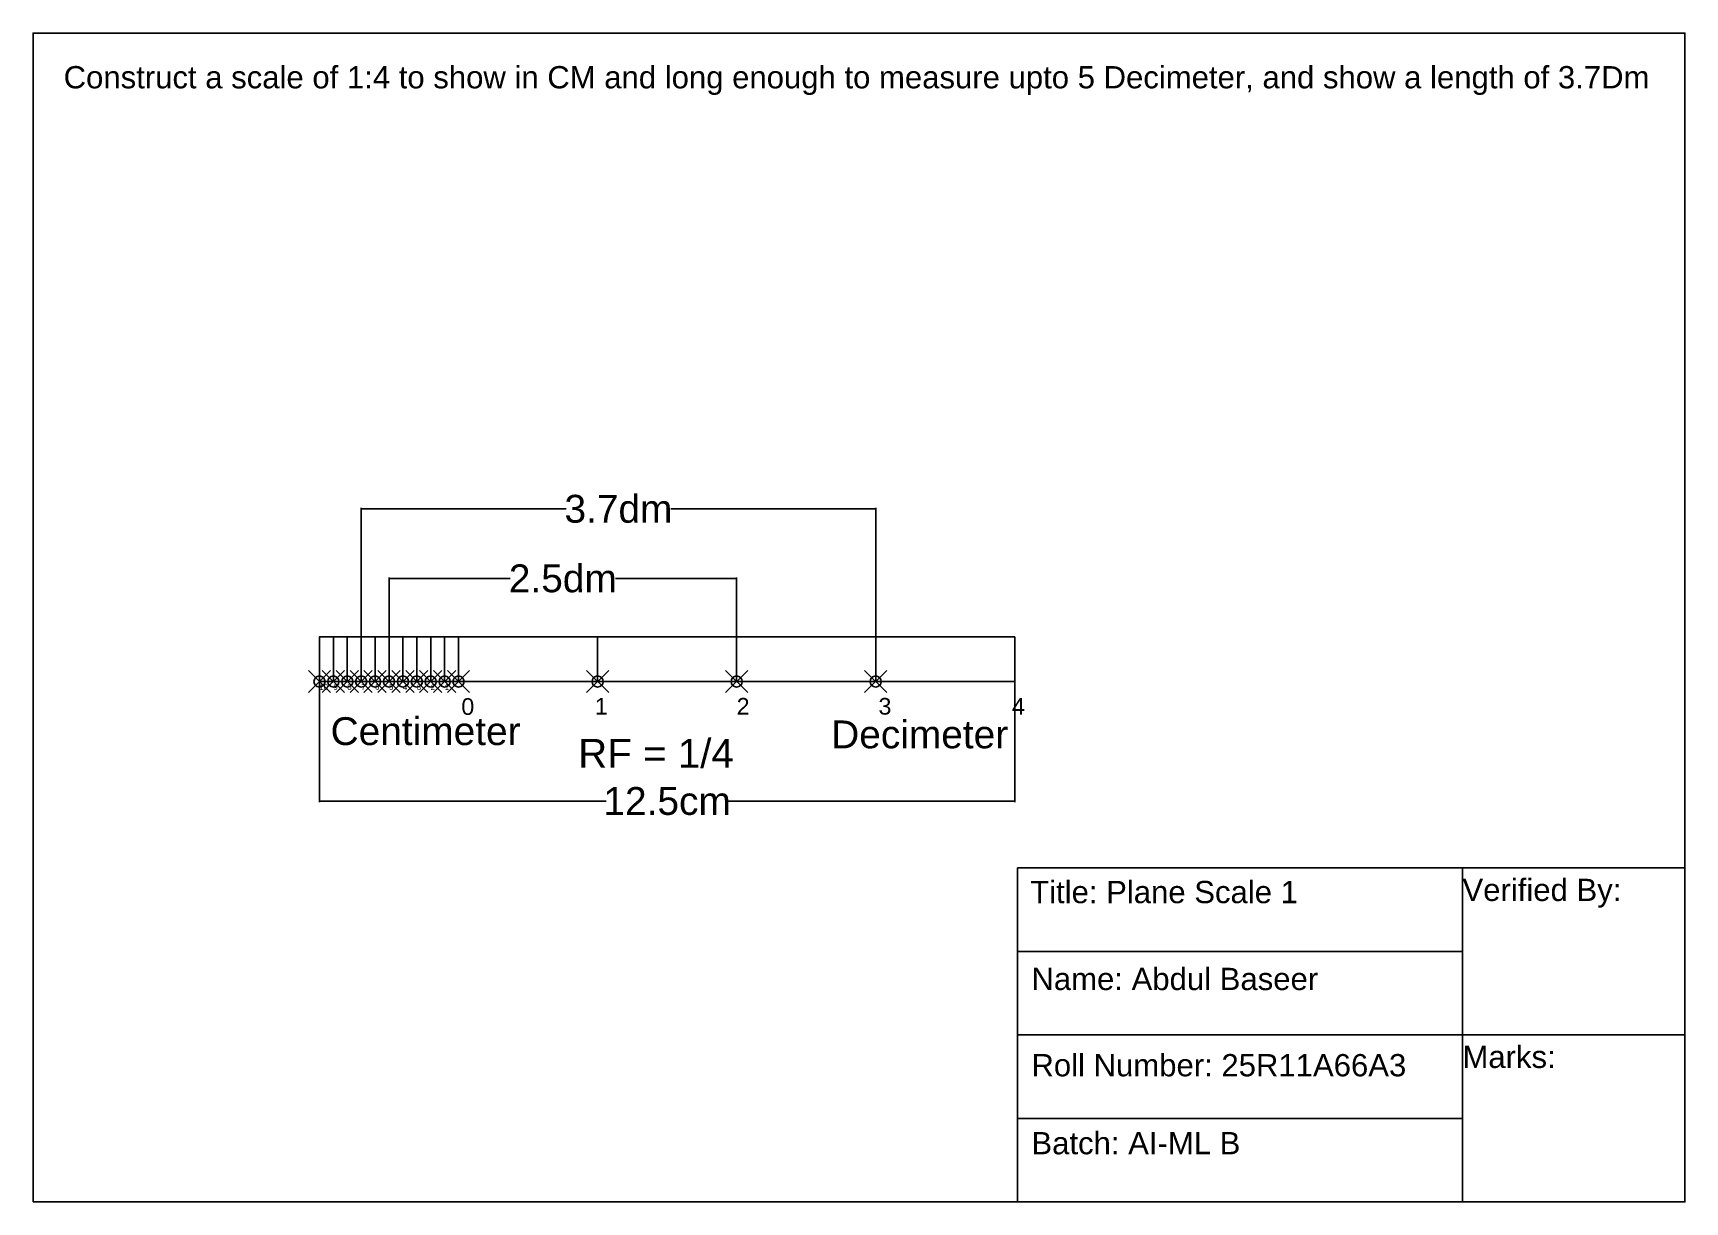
# Model space of a CAD drawing. Header units: millimetres. Extents: x 0 to 297, y 0 to 210.
import ezdxf

# ---------------------------------------------------------------- set-up
doc = ezdxf.new("R2010")
doc.units = ezdxf.units.MM
doc.header["$MEASUREMENT"] = 0
doc.header["$PDMODE"] = 35
doc.header["$PDSIZE"] = 2
doc.styles.get("Standard").update_dxf_attribs({"font": 'arial.ttf'})
doc.dimstyles.get("Standard").update_dxf_attribs({"dimtxt": 5, "dimasz": 0.18, "dimexe": 0.18, "dimexo": 0.0625, "dimgap": 0.09, "dimtad": 0, "dimtih": 1, "dimtoh": 1, "dimdec": 4, "dimzin": 0, "dimdsep": 46, "dimtxsty": 'Standard', "dimcen": 0.09, "dimadec": 0, "dimazin": 0, "dimtfac": 1, "dimtdec": 4, "dimtofl": 0, "dimtmove": 0, "dimatfit": 3, "dimfxl": 1, "dimtolj": 1, "dimtzin": 0, "dimarcsym": 0})

# ---------------------------------------------------------------- blocks, each defined once
blk = doc.blocks.new('*D2')
at = {"color": 0, "lineweight": -2, "transparency": 16777216}
for p, q in [((59, 101.56), (59, 124.68)), ((59.18, 124.5), (95.83, 124.5)), ((151.32, 124.5), (114.67, 124.5)), ((151.5, 101.56), (151.5, 124.68))]:
    blk.add_line(p, q, dxfattribs=at)
at = {"color": 0, "transparency": 16777216}
for points in [[(59.18, 124.53), (59.18, 124.47), (59, 124.5)], [(151.32, 124.53), (151.32, 124.47), (151.5, 124.5)]]:
    blk.add_solid(points, dxfattribs=at)
at = {"layer": 'Defpoints', "color": 0, "transparency": 16777216}
for p in [(59, 124.5), (59, 101.5), (151.5, 101.5)]:
    blk.add_point(p, dxfattribs=at)
at = {"color": 0, "transparency": 16777216, "insert": (105.25, 124.5), "char_height": 5, "attachment_point": 5}
blk.add_mtext('\\A1;3.7dm', dxfattribs=at)
blk = doc.blocks.new('*D3')
at = {"color": 0, "lineweight": -2, "transparency": 16777216}
for p, q in [((51.5, 93.44), (51.5, 71.82)), ((176.5, 93.44), (176.5, 71.82)), ((51.68, 72), (103.06, 72)), ((176.32, 72), (124.94, 72))]:
    blk.add_line(p, q, dxfattribs=at)
at = {"color": 0, "transparency": 16777216}
for points in [[(51.68, 72.03), (51.68, 71.97), (51.5, 72)], [(176.32, 72.03), (176.32, 71.97), (176.5, 72)]]:
    blk.add_solid(points, dxfattribs=at)
at = {"layer": 'Defpoints', "color": 0, "transparency": 16777216}
for p in [(51.5, 93.5), (176.5, 93.5), (51.5, 72)]:
    blk.add_point(p, dxfattribs=at)
at = {"color": 0, "transparency": 16777216, "insert": (114, 72), "char_height": 5, "width": 21.6951, "attachment_point": 5}
blk.add_mtext('\\A1;12.5cm', dxfattribs=at)
blk = doc.blocks.new('*D4')
at = {"color": 0, "lineweight": -2, "transparency": 16777216}
for p, q in [((64, 101.56), (64, 112.18)), ((64.18, 112), (85.78, 112)), ((126.32, 112), (104.72, 112)), ((126.5, 101.56), (126.5, 112.18))]:
    blk.add_line(p, q, dxfattribs=at)
at = {"color": 0, "transparency": 16777216}
for points in [[(64.18, 112.03), (64.18, 111.97), (64, 112)], [(126.32, 112.03), (126.32, 111.97), (126.5, 112)]]:
    blk.add_solid(points, dxfattribs=at)
at = {"layer": 'Defpoints', "color": 0, "transparency": 16777216}
for p in [(64, 112), (64, 101.5), (126.5, 101.5)]:
    blk.add_point(p, dxfattribs=at)
at = {"color": 0, "transparency": 16777216, "insert": (95.25, 112), "char_height": 5, "attachment_point": 5}
blk.add_mtext('\\A1;2.5dm', dxfattribs=at)

msp = doc.modelspace()

# ---------------------------------------------------------------- linework, layer by layer
for p, q in [((54, 93.5), (54, 101.5)), ((54, 93.5), (54, 101.5)), ((56.5, 93.5), (56.5, 101.5)), ((56.5, 93.5), (56.5, 101.5)), ((59, 93.5), (59, 101.5)), ((59, 93.5), (59, 101.5)), ((61.5, 93.5), (61.5, 101.5)), ((64, 93.5), (64, 101.5)), ((66.5, 93.5), (66.5, 101.5)), ((69, 93.5), (69, 101.5)), ((71.5, 93.5), (71.5, 101.5)), ((74, 93.5), (74, 101.5)), ((76.5, 93.5), (76.5, 101.5)), ((101.5, 93.5), (101.5, 101.5)), ((126.5, 93.5), (126.5, 101.5)), ((151.5, 93.5), (151.5, 101.5)), ((51.5, 93.5), (176.5, 93.5)), ((51.5, 93.5), (76.5, 93.5)), ((177, 0), (177, 60)), ((177, 60), (297, 60)), ((257, 0), (257, 60)), ((297, 60), (297, 0)), ((177, 45), (257, 45)), ((177, 30), (297, 30)), ((177, 15), (257, 15)), ((297, 0), (177, 0))]:
    msp.add_line(p, q)
for points in [[(0, 0), (297, 0), (297, 210), (0, 210)], [(51.5, 93.5), (176.5, 93.5), (176.5, 101.5), (51.5, 101.5)]]:
    msp.add_lwpolyline(points, close=True)
for p in [(51.5, 93.5), (54, 93.5), (56.5, 93.5), (59, 93.5), (61.5, 93.5), (64, 93.5), (66.5, 93.5), (69, 93.5), (71.5, 93.5), (74, 93.5), (76.5, 93.5), (101.5, 93.5), (126.5, 93.5), (151.5, 93.5)]:
    msp.add_point(p)

# ---------------------------------------------------------------- texts
for s, height, p in [('Construct a scale of 1:4 to show in CM and long enough to measure upto 5 Decimeter, and show a length of 3.7Dm ', 4, (5.5, 200.06548)), ('10', 1, (51.5, 92)), ('9', 1, (54, 92)), ('8', 1, (56.5, 92)), ('7', 1, (59, 92)), ('6', 1, (61.5, 92)), ('5', 1, (64, 92)), ('4', 1, (66.5, 92)), ('3', 1, (69, 92)), ('2', 1, (71.5, 92)), ('1', 1, (74, 92)), ('0', 3, (77, 87.5)), ('1', 3, (101, 87.55116)), ('2', 3, (126.5, 87.55116)), ('3', 3, (152, 87.55116)), ('4', 3, (176, 87.55116)), ('Centimeter', 5, (53.5, 82.08186)), ('Decimeter', 5, (143.5, 81.5)), ('RF = 1/4', 5.188725, (98, 78)), ('Title: Plane Scale 1', 4, (179.2727, 53.67697)), ('Verified By:', 4, (257, 54.06548)), ('Name: Abdul Baseer', 4, (179.5, 38.06548)), ('Roll Number: 25R11A66A3', 4, (179.5, 22.56548)), ('Marks:', 4, (257, 24.06548)), ('Batch: AI-ML B', 4, (179.5, 8.56548))]:
    msp.add_text(s, height=height).set_placement(p)

# ---------------------------------------------------------------- dimensions: what is measured, and where the dimension line sits
for base, p1, p2, text, picture, middle in [((59, 124.5), (151.5, 101.5), (59, 101.5), '3.7dm', '*D2', (105.25, 124.5)), ((64, 112), (126.5, 101.5), (64, 101.5), '2.5dm', '*D4', (95.25, 112)), ((51.5, 72), (176.5, 93.5), (51.5, 93.5), '12.5cm', '*D3', (114, 72))]:
    dim = msp.add_linear_dim(base=base, p1=p1, p2=p2, text=text, dimstyle='Standard')
    dim.commit()
    dim.dimension.update_dxf_attribs({"geometry": picture, "text_midpoint": middle})

doc.saveas('drawing.dxf')
